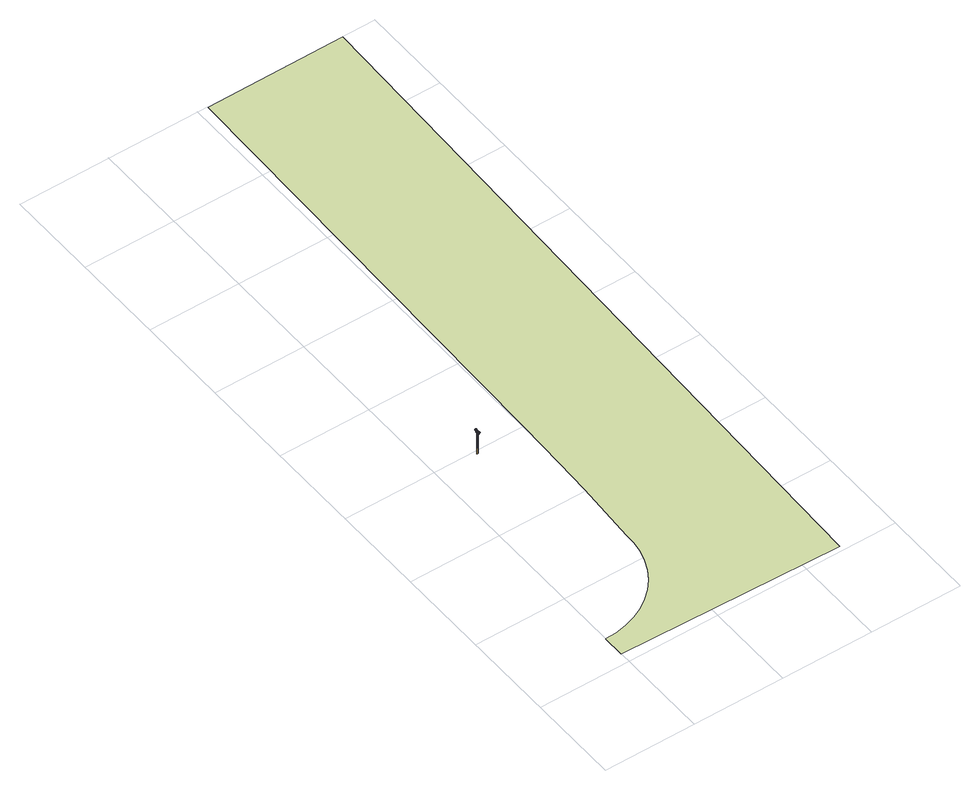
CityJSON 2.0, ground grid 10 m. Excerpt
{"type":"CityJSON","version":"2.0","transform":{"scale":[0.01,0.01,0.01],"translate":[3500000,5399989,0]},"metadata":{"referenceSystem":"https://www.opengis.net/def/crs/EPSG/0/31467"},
"CityObjects":{
"cityfurniture1":{"type":"CityFurniture","attributes":{"function":"1150"},"geometry":[{"type":"MultiSurface","lod":"3","boundaries":[[[0,1,2,3,4,5,6]],[[7,8,9,10]],[[11,12,13,14]],[[15,16,17,18]],[[13,18,17,14]],[[19,20,21,22]],[[23,24,25,26,27,28]],[[24,29,30,31,26,25]],[[32,33,34]],[[29,35,36,37,31,30]],[[38,39,40]],[[41,42,43,44]],[[35,45,46,23]],[[19,47,48,20]],[[43,49,50,47,19,44]],[[23,46,50,49,51,24]],[[40,38,52,53]],[[24,51,54,29]],[[55,56,57,58,59,60]],[[54,61,62,45,35,29]],[[63,64,65]],[[62,48,47,50,46,45]],[[34,66,67,68]],[[61,42,41,20,48,62]],[[65,64,69,70]],[[52,71,72,73,66,67,74,75,76,77,78,7,10,7,78,77,79,80,74,67,66,69,64,63,52,38]],[[81,82,72]],[[63,65,83]],[[84,52,71,82]],[[53,84,82,81]],[[44,12,15,41]],[[44,19,22,85,13,12]],[[86,87,56,55]],[[88,86,55,60]],[[89,88,60,59]],[[90,89,59,58]],[[82,71,72]],[[91,90,58,57]],[[87,91,57,56]],[[39,84,52,38]],[[53,52,63]],[[92,75,76,93]],[[68,67,74,94]],[[83,65,70]],[[40,53,84,39]],[[94,74,80,95]],[[70,69,66,34]],[[33,73,66,34]],[[96,78,7,8]],[[72,73,33]],[[72,33,32]],[[53,63,83,70,34,68,94,95,97,98,96,8,9,8,96,98,93,92,94,68,34,32,72,81,53,40]],[[94,74,75,92]],[[99,100,101,102]],[[100,103,104,101]],[[105,99,102,106]],[[106,102,101,104,107,108]],[[103,109,107,104]],[[109,110,108,107]],[[110,105,106,108]],[[98,77,78,96]],[[97,79,77,98]],[[16,11,14,17]],[[93,76,77,98]],[[20,41,15,18,111,21]],[[21,112,113,22]],[[95,80,79,97]],[[35,23,28,36]],[[114,115,116,10]],[[116,117,10]],[[114,6,5,10]],[[118,119,120,121]],[[122,123,124,125,126,127,128,129,130,131,132,114,133]],[[134,135,136]],[[137,115,114]],[[138,36,28,139]],[[140,141,142,143]],[[115,140,143,116]],[[144,145,146,147]],[[134,148,149,135]],[[150,151,152,153]],[[154,155,156,157]],[[30,158,159,25]],[[137,160,140,115]],[[13,85,111,18]],[[160,161,141,140]],[[162,163,164,165]],[[121,120,166,167]],[[168,169,170,171]],[[128,172,173,9]],[[172,174,175,173]],[[174,176,177,175]],[[178,179,180,181]],[[179,182,183,180]],[[145,121,167,146]],[[128,2,1,9]],[[182,168,171,183]],[[184,178,181,185]],[[176,186,187,177]],[[186,188,189,187]],[[188,190,191,189]],[[192,193,194,195]],[[196,197,198,199]],[[143,150,116]],[[200,196,199,201]],[[202,200,201,203]],[[204,205,206]],[[198,192,195,207]],[[193,204,206,194]],[[141,202,203,142]],[[208,157,184,190]],[[209,210,211,205]],[[212,209,205,204]],[[213,212,204,193]],[[214,213,193,192]],[[197,214,192,198]],[[215,216,197,196]],[[217,215,196,200]],[[218,217,200,202]],[[161,218,202,141]],[[219,162,165,220]],[[221,219,220,222]],[[223,221,222,224]],[[126,223,224,128]],[[126,3,2,128]],[[225,226,169,227]],[[228,225,227,229]],[[230,228,229,231]],[[232,230,231,155]],[[233,232,155,154]],[[234,235,233,236]],[[237,234,236,163]],[[236,233,154,238]],[[239,240,237,241]],[[240,242,234,237]],[[242,243,235,234]],[[235,244,232,233]],[[244,245,230,232]],[[245,246,228,230]],[[246,247,225,228]],[[247,226,225]],[[199,198,207,248]],[[201,199,248,249]],[[143,142,151,150]],[[190,184,185,191]],[[185,181,250,251]],[[181,180,252,250]],[[180,183,253,252]],[[183,171,253]],[[254,208,190,188]],[[255,254,188,186]],[[256,255,186,176]],[[257,256,176,174]],[[258,172,128]],[[259,260,168,182]],[[260,169,168]],[[258,257,174,172]],[[261,259,182,179]],[[156,261,179,178]],[[157,156,178,184]],[[238,154,157,208]],[[164,238,208,254]],[[165,164,254,255]],[[220,165,255,256]],[[222,220,256,257]],[[224,222,257,258]],[[224,258,128]],[[229,227,260,259]],[[227,169,260]],[[155,231,261,156]],[[163,236,238,164]],[[262,263,264]],[[37,265,266,27]],[[22,113,267,85]],[[113,112,268,267]],[[120,269,166]],[[36,138,265,37]],[[270,271,272,273]],[[271,274,275,272]],[[274,276,277,275]],[[10,5,4,136]],[[10,278,279,136]],[[280,281,118,282]],[[283,280,282,284]],[[285,286,287,288]],[[112,21,111,268]],[[22,21,111,85]],[[289,31,26,290]],[[25,159,290,26]],[[158,30,31,289]],[[159,158,289,290]],[[291,292,280,283]],[[268,111,85,267]],[[27,26,31,37]],[[18,15,12,13]],[[282,118,121,145]],[[277,283,284,293]],[[294,249,295,296]],[[297,298,299,300,301]],[[302,292,291,303,304,305]],[[151,294,296,152]],[[281,119,118]],[[293,284,144,306]],[[119,269,120]],[[292,307,281,280]],[[249,248,308,295]],[[16,15,12,11]],[[278,10,117]],[[309,270,286,310,152,296]],[[311,274,271,312,295,308]],[[248,207,313,308]],[[286,270,273,287]],[[314,211,269,119]],[[307,314,119,281]],[[315,316,317,318,319,320]],[[153,152,310,286,285]],[[285,278,117,153]],[[303,291,276,321,313,304]],[[314,307,322,323]],[[321,276,274,311,308,313]],[[287,273,324,325]],[[275,277,293,326]],[[272,275,326,327]],[[284,282,145,144]],[[288,328,279]],[[273,272,327,324]],[[288,287,325,328]],[[36,28,27,37]],[[138,139,266,265]],[[278,285,288,279]],[[139,28,27,266]],[[329,330,331,332,333,334]],[[297,335,336,337,299,298]],[[316,264,263,318,317]],[[276,291,283,277]],[[116,150,153,117]],[[170,338,171]],[[9,1,0,130]],[[9,173,130]],[[175,339,173]],[[175,177,340,339]],[[177,187,341,340]],[[187,189,342,341]],[[189,191,343,342]],[[191,185,251,343]],[[251,250,344,345]],[[250,252,346,344]],[[252,253,347,346]],[[253,171,348,347]],[[171,338,348]],[[173,349,130]],[[173,339,350,349]],[[339,340,351,350]],[[340,341,352,351]],[[341,342,353,352]],[[354,210,209]],[[355,354,209,212]],[[356,355,212,213]],[[357,356,213,214]],[[216,357,214,197]],[[358,359,216,215]],[[360,358,215,217]],[[361,360,217,218]],[[362,361,218,161]],[[363,362,161,160]],[[364,363,160,137]],[[364,137,114]],[[365,210,354]],[[366,365,354,355]],[[367,366,355,356]],[[368,367,356,357]],[[359,368,357,216]],[[369,370,359,358]],[[371,369,358,360]],[[372,371,360,361]],[[373,372,361,362]],[[374,373,362,363]],[[375,374,363,364]],[[130,375,364,114]],[[130,0,6,114]],[[376,338,210,365]],[[377,376,365,366]],[[378,377,366,367]],[[379,378,367,368]],[[370,379,368,359]],[[380,381,370,369]],[[382,380,369,371]],[[383,382,371,372]],[[384,383,372,373]],[[385,384,373,374]],[[385,374,375]],[[386,376,377]],[[387,386,377,378]],[[388,387,378,379]],[[381,388,379,370]],[[389,345,381,380]],[[353,389,380,382]],[[352,353,382,383]],[[351,352,383,384]],[[350,351,384,385]],[[349,350,385,375]],[[349,375,130]],[[348,338,376]],[[347,348,376,386]],[[346,347,386,387]],[[344,346,387,388]],[[345,344,388,381]],[[343,251,345,389]],[[342,343,389,353]],[[205,211,323]],[[206,205,323,322]],[[194,206,322,305]],[[390,223,126]],[[390,391,221,223]],[[391,392,219,221]],[[392,241,162,219]],[[241,237,163,162]],[[231,229,259,261]],[[393,239,241,392]],[[394,393,392,391]],[[395,226,247]],[[396,395,247,246]],[[397,396,246,245]],[[398,397,245,244]],[[243,398,244,235]],[[332,331,243,242]],[[399,332,242,240]],[[337,399,240,239]],[[299,337,239,393]],[[300,299,393,394]],[[400,300,394,401]],[[400,401,126]],[[401,390,126]],[[401,394,391,390]],[[312,271,270,309,296,295]],[[301,300,400]],[[314,323,211]],[[307,292,302,305,322]],[[402,399,337,336,335,403]],[[403,334,333,332,399,402]],[[331,319,398,243]],[[319,318,397,398]],[[318,263,396,397]],[[263,262,395,396]],[[262,226,395]],[[306,144,147,404]],[[327,326,405,406]],[[328,325,407,148]],[[324,327,406,408]],[[325,324,408,407]],[[279,328,148,134]],[[326,293,306,405]],[[279,134,136]],[[148,407,409,149]],[[407,408,410,409]],[[408,406,411,410]],[[406,405,412,411]],[[405,306,404,412]],[[404,147,315,329]],[[147,146,316,315]],[[146,167,264,316]],[[167,166,262,264]],[[166,269,226,262]],[[136,4,3,126]],[[136,135,400,126]],[[135,149,301,400]],[[149,409,297,301]],[[409,410,335,297]],[[410,411,403,335]],[[411,412,334,403]],[[412,404,329,334]],[[329,315,320,319,331,330]],[[207,195,304,313]],[[195,194,305,304]],[[142,203,294,151]],[[203,201,249,294]],[[126,128,9,130,114,10,136]],[[413,414,415,416]],[[417,418,419,420,421,422,423]],[[424,425,426,427]],[[428,429,430,431]],[[432,433,429,428]],[[434,435,429,428]],[[436,437,438,436,439,440,435,441,430,442,443,444,445,446,424,427,424,447,448,449,450,442,430,429,433,451,439]],[[452,439,440,453]],[[454,436,439]],[[454,436,439,452]],[[455,442,450,456]],[[457,438,436,454]],[[452,439,451,458]],[[454,459,437,436]],[[454,439,452]],[[453,440,435,434]],[[456,450,449,460]],[[461,443,444,462]],[[435,441,429]],[[463,445,446,464]],[[458,451,433]],[[465,448,447,466]],[[458,433,432]],[[457,454,452,453,434,428,431,455,461,462,463,464,425,426,425,466,465,460,456,455,431,428,432,458,452,454,459]],[[464,446,424,425]],[[460,449,448,465]],[[462,444,445,463]],[[429,441,430]],[[431,430,442,455]],[[455,442,443,461]],[[466,447,424,425]],[[467,468,469]],[[469,470,471,472]],[[473,474,475,476]],[[477,478,479,480,481,482,483,484,485,486,487,488,469]],[[489,490,480]],[[491,492,467,469]],[[493,494,495,496]],[[467,493,496,468]],[[497,498,499,500]],[[489,501,502,490]],[[503,504,505,506]],[[507,508,509,510]],[[492,511,493,467]],[[511,512,494,493]],[[513,514,515,516]],[[476,475,517,518]],[[519,520,521]],[[522,523,485]],[[522,524,525,523]],[[524,526,527,525]],[[528,529,530,531]],[[529,532,533,530]],[[498,476,518,499]],[[532,519,521,533]],[[534,528,531,535]],[[526,536,537,527]],[[536,538,539,537]],[[538,540,541,539]],[[542,543,544,414]],[[545,546,547,548]],[[468,496,503,470]],[[549,545,548,550]],[[551,549,550,552]],[[553,554,555]],[[556,553,555,557]],[[468,470,469]],[[547,542,414,413]],[[543,556,557,544]],[[494,551,552,495]],[[558,510,534,540]],[[559,554,553]],[[560,559,553,556]],[[561,560,556,543]],[[562,561,543,542]],[[546,562,542,547]],[[563,564,546,545]],[[565,563,545,549]],[[566,565,549,551]],[[512,566,551,494]],[[567,513,516,568]],[[569,567,568,570]],[[571,569,570,572]],[[571,572,426]],[[573,574,575]],[[576,573,575,577]],[[578,576,577,579]],[[580,578,579,508]],[[581,580,508,507]],[[582,583,581,584]],[[585,582,584,514]],[[584,581,507,586]],[[587,588,585,589]],[[588,590,582,585]],[[590,591,583,582]],[[583,592,580,581]],[[592,593,578,580]],[[593,594,576,578]],[[594,595,573,576]],[[595,574,573]],[[548,547,413,596]],[[550,548,596,597]],[[496,495,504,503]],[[540,534,535,541]],[[535,531,598,599]],[[531,530,600,598]],[[530,533,601,600]],[[533,521,602,601]],[[603,558,540,538]],[[604,603,538,536]],[[605,604,536,526]],[[606,605,526,524]],[[426,572,522,485]],[[419,426,485,418]],[[607,575,519,532]],[[575,574,520,519]],[[572,606,524,522]],[[608,607,532,529]],[[509,608,529,528]],[[510,509,528,534]],[[586,507,510,558]],[[515,586,558,603]],[[516,515,603,604]],[[568,516,604,605]],[[570,568,605,606]],[[421,480,481,420]],[[570,606,572]],[[577,575,607]],[[508,579,608,509]],[[514,584,586,515]],[[609,610,611,612,613]],[[475,614,517]],[[615,616,617,618]],[[616,619,620,617]],[[619,621,622,620]],[[623,624,473,625]],[[626,623,625,627]],[[628,629,630,631]],[[632,633,623,626]],[[625,473,476,498]],[[622,626,627,634]],[[635,597,636,637]],[[638,639,640,641,642,643]],[[644,633,632,645,415,646]],[[504,635,637,505]],[[624,647,474,473]],[[634,627,497,648]],[[474,649,614,475]],[[633,650,624,623]],[[597,596,651,636]],[[652,472,471]],[[653,615,629,654,505,637]],[[655,619,616,656,636,651]],[[596,413,416,651]],[[629,615,618,630]],[[650,647,624]],[[657,658,659,660,661,662]],[[505,654,629,628,506]],[[628,652,471,506]],[[645,632,621,663,416,415]],[[647,649,474]],[[647,650,664,665]],[[663,621,619,655,651,416]],[[630,618,666,667]],[[620,622,634,668]],[[617,620,668,669]],[[627,625,498,497]],[[652,631,670,671]],[[652,671,472]],[[618,617,669,666]],[[631,630,667,670]],[[628,631,652]],[[672,673,674,675,676,677]],[[639,678,679,680,641,640]],[[681,682,480]],[[658,609,613,612,660,659]],[[610,614,611]],[[422,472,480,421]],[[621,632,626,622]],[[470,503,506,471]],[[521,520,602]],[[523,683,485]],[[523,525,684,683]],[[525,527,685,684]],[[527,537,686,685]],[[537,539,687,686]],[[539,541,688,687]],[[541,535,599,688]],[[599,598,689,690]],[[598,600,691,689]],[[600,601,692,691]],[[601,602,692]],[[684,693,683]],[[684,685,694,693]],[[685,686,695,694]],[[686,687,696,695]],[[423,469,472,422]],[[417,491,469,423]],[[697,698,554,559]],[[699,697,559,560]],[[700,699,560,561]],[[701,700,561,562]],[[564,701,562,546]],[[702,703,564,563]],[[704,702,563,565]],[[705,704,565,566]],[[706,705,566,512]],[[707,706,512,511]],[[708,707,511,492]],[[708,492,491]],[[709,698,697]],[[710,709,697,699]],[[711,710,699,700]],[[712,711,700,701]],[[703,712,701,564]],[[713,714,703,702]],[[715,713,702,704]],[[716,715,704,705]],[[717,716,705,706]],[[718,717,706,707]],[[719,718,707,708]],[[719,708,491]],[[720,698,709]],[[721,720,709,710]],[[722,721,710,711]],[[723,722,711,712]],[[714,723,712,703]],[[724,725,714,713]],[[726,724,713,715]],[[727,726,715,716]],[[728,727,716,717]],[[729,728,717,718]],[[730,729,718,719]],[[730,719,491]],[[731,698,720]],[[732,731,720,721]],[[733,732,721,722]],[[734,733,722,723]],[[725,734,723,714]],[[735,690,725,724]],[[696,735,724,726]],[[695,696,726,727]],[[694,695,727,728]],[[693,694,728,729]],[[683,693,729,730]],[[485,683,730,491]],[[418,485,491,417]],[[602,520,698,731]],[[692,602,731,732]],[[691,692,732,733]],[[689,691,733,734]],[[690,689,734,725]],[[688,599,690,735]],[[687,688,735,696]],[[555,554,649,665]],[[557,555,665,664]],[[544,557,664,646]],[[736,571,426]],[[736,737,569,571]],[[737,738,567,569]],[[738,589,513,567]],[[589,585,514,513]],[[579,577,607,608]],[[739,587,589,738]],[[740,739,738,737]],[[420,481,426,419]],[[741,574,595]],[[742,595,594]],[[743,742,594,593]],[[744,743,593,592]],[[591,744,592,583]],[[675,674,591,590]],[[745,675,590,588]],[[680,745,588,587]],[[641,680,587,739]],[[642,641,739,740]],[[682,642,740,736]],[[480,682,736,481]],[[481,736,426]],[[740,737,736]],[[656,616,615,653,637,636]],[[681,638,643,642,682]],[[647,665,649]],[[650,633,644,646,664]],[[746,745,680,679,678,747]],[[747,677,676,675,745,746]],[[674,661,744,591]],[[661,660,743,744]],[[660,612,742,743]],[[612,611,595,742]],[[611,614,741,595]],[[648,497,500,748]],[[669,668,749,750]],[[670,667,751,501]],[[666,669,750,752]],[[667,666,752,751]],[[671,670,501,489]],[[668,634,648,749]],[[472,671,489,480]],[[501,751,753,502]],[[751,752,754,753]],[[752,750,755,754]],[[750,749,756,755]],[[749,648,748,756]],[[748,500,657,672]],[[500,499,658,657]],[[499,518,609,658]],[[518,517,610,609]],[[517,614,610]],[[490,681,480]],[[490,502,638,681]],[[502,753,639,638]],[[753,754,678,639]],[[754,755,747,678]],[[755,756,677,747]],[[756,748,672,677]],[[672,657,662,661,674,673]],[[414,544,646,415]],[[495,552,635,504]],[[552,550,597,635]],[[481,426,485,491,469,472,480]]]}]},
"landuse1":{"type":"LandUse","attributes":{"function":"3010"},"geometry":[{"type":"MultiSurface","lod":"3","boundaries":[[[757,758,759,760,761,762,763,764,765,766,767,768,769,770,771,772,773,774,775,776,777]]]}]}
},
"vertices":[
[468,2941,279],[468,2942,279],[469,2942,279],[468,2943,279],[467,2943,279],[467,2942,279],[467,2941,279],[467,2942,262],[468,2942,262],[468,2942,278],[467,2942,278],[470,2960,254],[470,2960,269],[470,2958,269],[470,2958,254],[467,2960,269],[467,2960,254],[467,2958,254],[467,2958,269],[470,2964,271],[467,2964,271],[467,2960,271],[470,2960,271],[470,2969,271],[470,2969,269],[470,2973,269],[470,2975,269],[470,2975,271],[470,2973,271],[467,2969,269],[467,2973,269],[467,2975,269],[469,2954,256],[468,2954,256],[468,2952,256],[467,2969,271],[467,2973,271],[467,2975,271],[468,2958,262],[468,2958,261],[469,2958,262],[467,2964,269],[467,2964,247],[470,2964,247],[470,2964,269],[467,2969,291],[470,2969,291],[470,2964,291],[467,2964,291],[471,2967,247],[471,2967,291],[470,2969,247],[468,2957,260],[469,2957,260],[467,2969,247],[465,2972,247],[462,2967,247],[465,2962,247],[471,2962,247],[474,2967,247],[471,2972,247],[465,2967,247],[465,2967,291],[468,2956,259],[467,2955,258],[468,2955,258],[467,2952,256],[467,2950,256],[468,2950,256],[468,2954,257],[468,2953,257],[467,2956,259],[468,2955,257],[467,2954,256],[467,2948,256],[467,2947,256],[467,2945,257],[467,2944,259],[467,2943,260],[467,2945,258],[467,2947,257],[469,2956,259],[468,2957,259],[469,2955,258],[468,2958,260],[470,2958,271],[465,2972,72],[462,2967,72],[471,2972,72],[474,2967,72],[471,2962,72],[465,2962,72],[468,2947,256],[468,2945,257],[468,2948,256],[468,2947,257],[468,2943,260],[468,2945,258],[468,2944,259],[458,2967,0],[463,2959,0],[463,2959,72],[458,2967,72],[473,2958,0],[473,2958,72],[464,2976,0],[464,2976,72],[478,2967,72],[473,2976,72],[478,2967,0],[473,2976,0],[467,2958,271],[467,2960,291],[470,2960,291],[467,2941,278],[465,2940,278],[465,2941,278],[464,2942,278],[464,2946,293],[465,2944,294],[466,2945,294],[465,2946,293],[466,2942,278],[466,2943,278],[467,2944,278],[468,2944,278],[468,2943,278],[469,2943,278],[469,2942,278],[469,2941,278],[468,2941,278],[468,2940,278],[467,2940,278],[466,2941,278],[466,2945,278],[467,2945,278],[467,2943,278],[466,2939,278],[467,2973,291],[470,2973,291],[464,2939,279],[463,2937,280],[462,2939,280],[463,2940,279],[464,2949,290],[464,2948,292],[466,2949,292],[466,2950,290],[465,2946,279],[466,2947,279],[463,2941,279],[461,2940,280],[461,2942,280],[463,2942,279],[476,2944,288],[475,2944,290],[476,2942,290],[476,2942,288],[467,2973,254],[470,2973,254],[465,2938,279],[464,2936,280],[475,2946,282],[475,2946,284],[476,2944,284],[475,2944,282],[467,2945,294],[466,2947,293],[471,2941,294],[469,2942,295],[468,2942,295],[470,2940,294],[471,2941,278],[470,2940,278],[472,2941,279],[472,2939,279],[474,2940,280],[473,2939,280],[475,2940,290],[474,2940,292],[473,2939,292],[474,2938,290],[472,2941,293],[472,2939,293],[476,2940,288],[475,2937,288],[475,2940,282],[474,2938,282],[476,2940,284],[475,2937,284],[476,2939,286],[475,2937,286],[461,2938,290],[462,2939,292],[461,2940,292],[460,2940,290],[461,2936,286],[461,2936,288],[460,2938,288],[460,2938,286],[461,2936,284],[460,2938,284],[462,2937,282],[461,2938,282],[463,2940,293],[465,2941,294],[463,2941,293],[459,2940,288],[477,2942,286],[465,2940,294],[467,2941,295],[467,2942,295],[464,2939,293],[463,2937,292],[462,2937,290],[463,2934,286],[463,2935,288],[463,2935,284],[463,2935,282],[473,2945,280],[474,2944,280],[472,2944,279],[472,2943,279],[470,2943,278],[471,2943,278],[470,2943,294],[468,2943,295],[471,2943,294],[472,2944,293],[472,2943,293],[473,2945,292],[474,2944,292],[475,2946,290],[475,2946,288],[474,2948,286],[474,2948,288],[476,2946,286],[474,2948,284],[476,2944,286],[472,2949,282],[472,2950,284],[473,2948,282],[472,2950,286],[472,2950,288],[473,2948,290],[472,2947,292],[471,2945,293],[470,2944,294],[459,2940,286],[459,2940,284],[473,2936,290],[474,2936,288],[472,2937,292],[471,2938,293],[476,2942,284],[476,2942,282],[474,2942,280],[473,2942,279],[471,2942,278],[473,2942,293],[471,2942,294],[474,2942,292],[468,2945,294],[469,2947,293],[468,2947,293],[467,2975,291],[470,2975,291],[470,2958,291],[467,2958,291],[467,2943,295],[460,2944,282],[459,2945,284],[460,2947,284],[461,2946,282],[459,2945,286],[460,2947,286],[459,2945,288],[460,2947,288],[465,2943,278],[465,2944,278],[462,2946,292],[463,2945,293],[463,2947,292],[461,2946,290],[462,2948,290],[463,2943,279],[461,2944,280],[462,2946,280],[463,2945,279],[467,2975,254],[470,2975,254],[460,2944,290],[461,2944,292],[462,2948,288],[460,2940,282],[459,2942,284],[460,2942,282],[468,2949,280],[469,2949,280],[469,2948,280],[469,2947,279],[468,2947,279],[461,2943,292],[460,2943,290],[460,2942,290],[461,2942,292],[463,2950,288],[463,2943,293],[459,2942,286],[460,2943,282],[461,2943,280],[459,2943,286],[459,2943,284],[459,2942,288],[465,2943,294],[468,2950,290],[468,2949,292],[469,2949,292],[469,2948,292],[470,2950,290],[469,2950,290],[459,2943,288],[463,2942,293],[464,2942,294],[462,2948,282],[463,2947,280],[461,2949,286],[462,2948,284],[464,2946,279],[468,2951,288],[469,2951,288],[470,2950,288],[470,2951,286],[469,2951,286],[468,2951,286],[468,2950,282],[469,2950,282],[470,2950,282],[468,2941,295],[471,2938,279],[472,2937,280],[473,2936,282],[474,2936,284],[474,2936,286],[471,2935,290],[472,2934,288],[471,2936,292],[470,2938,293],[469,2939,294],[469,2939,278],[470,2938,279],[471,2936,280],[471,2935,282],[472,2934,284],[466,2939,294],[465,2938,293],[464,2936,292],[463,2935,290],[465,2933,286],[465,2934,288],[465,2934,284],[465,2934,282],[466,2936,280],[466,2937,279],[467,2939,278],[467,2939,294],[466,2937,293],[466,2936,292],[465,2934,290],[467,2933,286],[467,2933,288],[467,2933,284],[467,2934,282],[467,2935,280],[467,2937,279],[468,2939,278],[468,2939,294],[467,2937,293],[467,2935,292],[467,2934,290],[470,2933,286],[470,2934,288],[470,2934,284],[469,2934,282],[469,2936,280],[469,2937,279],[469,2937,293],[469,2936,292],[469,2934,290],[472,2934,286],[470,2944,278],[471,2945,279],[472,2947,280],[471,2948,280],[470,2946,279],[469,2945,294],[470,2946,293],[471,2948,292],[472,2949,290],[470,2950,284],[468,2945,278],[469,2945,278],[469,2951,284],[468,2951,284],[466,2951,288],[463,2950,286],[463,2950,284],[464,2948,280],[464,2949,282],[466,2949,280],[466,2950,282],[466,2951,284],[465,2951,286],[477,2993,288],[477,2993,290],[477,2991,290],[478,2991,288],[469,2992,279],[468,2992,279],[468,2991,279],[468,2990,279],[469,2990,279],[470,2991,279],[470,2992,279],[469,2991,262],[468,2991,262],[468,2991,278],[469,2991,278],[468,2981,256],[469,2981,256],[469,2983,256],[468,2983,256],[468,2980,256],[469,2980,256],[468,2980,257],[469,2980,257],[469,2976,260],[469,2975,261],[469,2975,262],[469,2977,259],[469,2978,258],[469,2982,256],[469,2985,256],[469,2987,257],[469,2988,258],[469,2989,259],[469,2990,260],[469,2991,260],[469,2990,259],[469,2988,257],[469,2987,256],[469,2978,257],[468,2977,259],[468,2978,258],[468,2976,260],[468,2985,256],[468,2987,256],[468,2975,262],[468,2978,257],[468,2975,261],[468,2988,257],[468,2987,257],[468,2988,258],[468,2989,259],[468,2990,260],[468,2990,259],[468,2991,260],[471,2993,278],[472,2993,278],[470,2992,278],[472,2992,278],[472,2991,278],[470,2991,278],[472,2988,293],[471,2989,294],[470,2989,294],[471,2987,293],[471,2992,278],[471,2991,278],[470,2990,278],[469,2990,278],[468,2990,278],[467,2990,278],[467,2991,278],[467,2992,278],[468,2992,278],[468,2993,278],[469,2993,278],[470,2993,278],[470,2989,278],[470,2988,278],[469,2992,278],[471,2994,278],[473,2995,279],[474,2996,280],[475,2994,280],[473,2994,279],[473,2984,290],[472,2985,292],[470,2985,292],[471,2984,290],[471,2987,279],[470,2986,279],[474,2992,279],[475,2993,280],[476,2991,280],[474,2991,279],[460,2989,288],[461,2989,290],[461,2992,290],[460,2992,288],[472,2995,279],[472,2997,280],[462,2987,282],[461,2987,284],[460,2989,284],[461,2989,282],[470,2988,294],[470,2986,293],[466,2992,294],[468,2992,295],[466,2993,294],[466,2992,278],[466,2993,278],[464,2993,279],[465,2994,279],[463,2993,280],[463,2995,280],[461,2994,290],[463,2993,292],[463,2995,292],[462,2995,290],[464,2993,293],[465,2994,293],[461,2994,288],[462,2996,288],[461,2994,282],[462,2995,282],[461,2994,284],[462,2996,284],[460,2994,286],[461,2996,286],[476,2995,290],[475,2994,292],[475,2993,292],[475,2997,286],[475,2997,288],[477,2995,288],[477,2996,286],[475,2997,284],[477,2995,284],[475,2997,282],[476,2995,282],[472,2993,294],[470,2992,295],[472,2992,294],[473,2994,293],[474,2992,293],[460,2992,286],[471,2993,294],[473,2995,293],[474,2996,292],[475,2997,290],[474,2999,286],[474,2999,288],[474,2999,284],[473,2998,282],[463,2988,280],[462,2990,280],[464,2989,279],[464,2990,279],[466,2990,278],[466,2991,278],[466,2990,294],[468,2991,295],[466,2991,294],[464,2989,293],[464,2990,293],[463,2988,292],[462,2990,292],[462,2987,290],[461,2987,288],[462,2985,286],[463,2985,288],[461,2987,286],[463,2985,284],[460,2989,286],[465,2985,282],[464,2984,284],[463,2986,282],[464,2984,286],[464,2984,288],[463,2986,290],[464,2987,292],[465,2988,293],[467,2989,294],[478,2993,286],[477,2993,284],[464,2997,290],[463,2998,288],[464,2996,292],[465,2995,293],[467,2994,294],[460,2992,284],[461,2992,282],[462,2991,280],[464,2991,279],[464,2991,293],[462,2991,292],[469,2986,293],[469,2988,294],[468,2988,294],[467,2986,293],[468,2986,293],[469,2990,295],[477,2989,282],[477,2989,284],[476,2987,284],[476,2987,282],[478,2989,286],[477,2987,286],[477,2989,288],[476,2987,288],[475,2988,292],[473,2989,293],[474,2986,292],[476,2987,290],[474,2985,290],[474,2990,279],[475,2989,280],[475,2988,280],[473,2989,279],[477,2989,290],[475,2989,292],[475,2985,288],[477,2993,282],[478,2991,284],[477,2991,282],[469,2986,279],[469,2985,280],[468,2985,280],[467,2985,280],[467,2986,279],[468,2986,279],[475,2990,292],[477,2990,290],[476,2991,292],[472,2990,294],[473,2984,288],[470,2991,295],[474,2990,293],[478,2991,286],[472,2990,278],[477,2990,282],[475,2990,280],[478,2990,286],[477,2990,284],[469,2983,290],[469,2985,292],[468,2985,292],[467,2985,292],[467,2984,290],[468,2983,290],[477,2990,288],[474,2991,293],[472,2991,294],[474,2985,282],[474,2986,280],[475,2985,286],[475,2985,284],[472,2988,279],[471,2989,278],[469,2983,288],[468,2983,288],[466,2983,288],[466,2983,286],[468,2982,286],[469,2982,286],[469,2983,282],[468,2983,282],[467,2984,282],[469,2988,278],[468,2988,278],[467,2994,278],[465,2995,279],[464,2996,280],[464,2997,282],[463,2998,284],[463,2998,286],[465,2998,290],[465,2999,288],[466,2997,292],[467,2996,293],[467,2996,279],[466,2997,280],[465,2998,282],[465,2999,284],[471,2994,294],[469,2992,295],[472,2995,293],[472,2997,292],[473,2998,290],[472,3000,286],[471,3000,288],[471,3000,284],[471,2999,282],[471,2998,280],[470,2996,279],[470,2994,278],[470,2994,294],[470,2996,293],[471,2998,292],[471,2999,290],[469,3000,286],[469,3000,288],[469,3000,284],[469,2999,282],[469,2998,280],[469,2996,279],[469,2994,278],[469,2994,294],[469,2996,293],[469,2998,292],[469,2999,290],[467,3000,286],[467,3000,288],[467,3000,284],[467,2999,282],[467,2998,280],[468,2996,279],[468,2994,278],[468,2994,294],[468,2996,293],[467,2998,292],[467,2999,290],[465,2999,286],[467,2989,278],[465,2988,279],[464,2987,280],[465,2986,280],[466,2987,279],[468,2990,295],[466,2987,293],[465,2986,292],[465,2985,290],[466,2983,284],[468,2983,284],[469,2983,284],[471,2983,288],[473,2983,286],[473,2984,284],[472,2985,280],[473,2984,282],[470,2985,280],[471,2984,282],[471,2983,284],[471,2982,286],
[1,361,0],[1,124,0],[2417,57,0],[2636,7995,0],[1116,7989,0],[1008,2988,0],[992,2427,0],[981,2019,0],[940,1317,0],[938,1206,0],[919,1081,0],[882,959,0],[830,844,0],[762,737,0],[680,641,0],[586,556,0],[481,485,0],[367,429,0],[247,389,0],[123,367,0],[8,361,0]
]}
